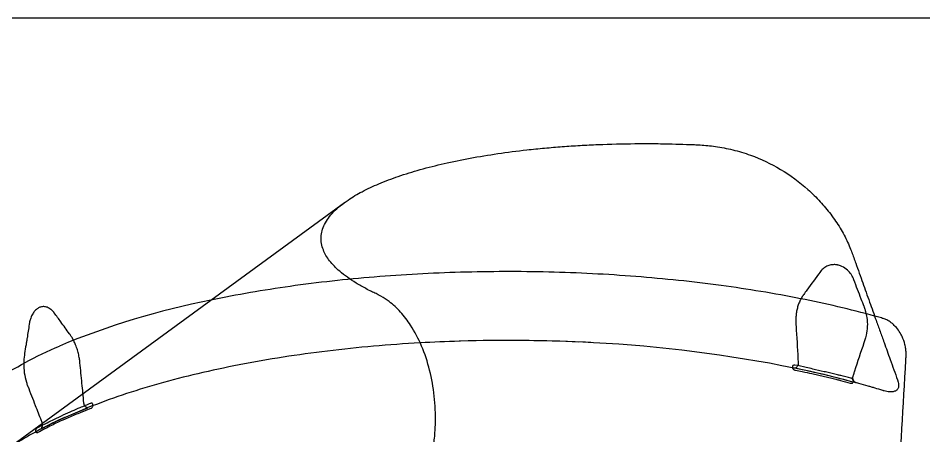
# Model space of a CAD drawing. Header units: millimetres. Extents: x 0 to 1863, y -681 to 0.
# Drawn here: x 185.7 to 373.4, y -86.5 to 0 of the extents above; entities that cross this region are included whole.
import ezdxf

# ---------------------------------------------------------------- set-up
doc = ezdxf.new("R2010")
doc.units = ezdxf.units.MM
doc.header["$MEASUREMENT"] = 0
doc.layers.add('Make2D$hidden$lines', color=7, linetype='Continuous', true_color=0xffffff)
doc.layers.add('Make2D$visible$lines', color=178, linetype='Continuous', true_color=0x000000)

msp = doc.modelspace()

# ---------------------------------------------------------------- linework, layer by layer
at = {"layer": 'Make2D$hidden$lines'}
for p, q in [((195.04, -82.84), (200.19, -80.64)), ((195.35, -82.67), (200.17, -80.65)), ((195.04, -82.84), (190.77, -84.92))]:
    msp.add_line(p, q, dxfattribs=at)
for centre, radius, start, end in [((287.01, -405.48), 338.74, 87.4962, 91.0642), ((346.54, -72.24), 0.428, 78.1991, 197.426), ((235.41, -170.16), 96.23, 114.5977, 117.9973), ((222.38, -146.88), 69.56, 117.5363, 125.5276), ((230.18, -160.98), 85.67, 117.7938, 117.8036)]:
    msp.add_arc(centre, radius, start, end, dxfattribs=at)
for points, knots in [([(363.16, -61.69), (358.1, -60.3), (347.55, -57.85), (331.03, -55.15), (313.6, -53.33), (295.6, -52.42), (277.5, -52.46), (259.61, -53.43), (242.33, -55.33), (231.09, -57.25), (225.66, -58.38)], [0, 0, 0, 0, 6.670847, 13.755633, 21.259856, 28.928989, 36.659459, 44.250427, 51.690939, 58.739899, 58.739899, 58.739899, 58.739899]), ([(359.25, -75.49), (359.04, -75.38), (358.7, -75), (358.62, -74.44), (358.69, -74.14), (358.75, -73.96), (358.87, -73.61), (359.63, -71.3), (360.43, -68.85), (361.19, -66.57), (361.35, -66.07), (361.58, -65.26), (361.77, -63.84), (361.68, -62.19), (361.41, -60.96), (361.21, -60.32), (361.11, -60.05), (361.06, -59.92), (360.82, -59.29), (360.08, -57.36), (359.34, -55.46), (358.79, -54.01), (358.68, -53.75), (358.49, -53.36), (358.07, -52.68), (357.3, -51.87), (356.38, -51.34), (355.73, -51.15), (355.29, -51.06), (354.85, -51.02), (354.31, -51.06), (353.89, -51.14), (353.46, -51.29), (353.05, -51.48), (352.65, -51.74), (352.3, -52.03), (352.07, -52.29), (351.92, -52.47), (350.95, -53.78), (349.8, -55.36), (348.65, -56.95), (348.39, -57.32), (348.29, -57.46), (348.13, -57.7), (347.87, -58.15), (347.62, -58.66), (347.41, -59.18), (347.22, -59.73), (347.03, -60.47), (346.88, -61.4), (346.82, -62.26), (346.83, -62.83), (346.87, -63.59), (347.04, -66.34), (347.19, -69.11), (347.32, -71.37), (347.32, -71.42), (347.32, -71.48), (347.32, -71.65), (347.26, -71.92), (347.09, -72.21), (346.83, -72.41), (346.63, -72.46), (346.53, -72.46)], [0, 0, 0, 0, 0.302548, 0.618423, 0.685402, 0.691944, 0.868583, 1.15504, 3.781442, 4.146825, 4.200043, 4.448645, 5.222248, 6.010441, 6.533807, 6.82792, 6.862014, 6.89859, 7.007413, 7.719351, 9.517397, 9.602579, 9.690151, 9.880375, 10.153023, 10.697734, 11.292348, 11.475071, 11.558516, 11.861897, 12.040872, 12.236116, 12.416695, 12.614157, 12.812721, 13.009954, 13.196271, 13.253645, 13.307815, 15.265411, 15.739739, 15.795261, 15.84443, 15.964764, 16.149008, 16.510473, 16.68511, 16.861209, 17.254744, 17.653449, 18.050614, 18.350483, 18.377384, 19.018309, 21.857496, 21.896836, 21.901273, 21.920912, 21.970264, 22.121029, 22.264728, 22.398191, 22.524145, 22.524145, 22.524145, 22.524145]), ([(200.17, -80.65), (200.09, -80.67), (199.9, -80.66), (199.73, -80.54), (199.59, -80.39), (199.5, -80.24), (199.42, -80.04), (199.37, -79.87), (199.35, -79.74), (199.21, -78.32), (198.94, -75.54), (198.66, -72.73), (198.5, -71.03), (198.4, -70.39), (198.22, -69.46), (197.93, -68.43), (197.58, -67.5), (197.3, -66.92), (197.18, -66.68)], [0, 0, 0, 0, 0.104621, 0.226232, 0.262099, 0.369432, 0.448277, 0.530697, 0.590767, 0.617028, 2.345871, 4.144355, 4.197206, 4.51838, 4.963591, 5.406197, 5.882761, 6.222109, 6.222109, 6.222109, 6.222109]), ([(269.01, -67.24), (265.77, -67.42), (259.37, -67.88), (246.82, -69.18), (234.68, -71.05), (223.05, -73.54), (214.96, -75.62), (207.36, -77.95), (202.52, -79.72), (200.19, -80.64)], [0, 0, 0, 0, 4.113346, 8.164316, 16.023579, 19.72104, 23.269307, 26.635192, 29.820114, 29.820114, 29.820114, 29.820114]), ([(186.87, -71.47), (186.86, -72.14), (186.95, -73.46), (187.29, -75.02), (187.6, -75.91), (188.22, -77.51), (189.15, -79.89), (190.11, -82.36), (190.57, -83.54), (190.64, -83.71), (190.67, -83.84), (190.7, -84.01), (190.71, -84.25), (190.69, -84.46), (190.63, -84.72), (190.51, -84.97), (190.33, -85.14), (190.24, -85.19)], [0, 0, 0, 0, 0.849488, 1.680188, 2.021732, 2.049638, 3.855322, 5.270118, 5.422912, 5.463253, 5.504262, 5.589573, 5.685296, 5.803872, 5.859145, 6.020235, 6.159975, 6.159975, 6.159975, 6.159975]), ([(358.72, -75.34), (358.72, -75.32), (358.75, -75.25), (358.75, -75.12), (358.72, -74.99), (358.67, -74.87), (358.61, -74.77), (358.51, -74.66), (358.41, -74.6), (358.3, -74.56), (357.57, -74.37), (356.63, -74.13), (355.51, -73.86), (354.72, -73.68), (353.78, -73.46), (352.27, -73.1), (350.67, -72.72), (348.66, -72.26), (347.41, -71.98), (346.63, -71.82)], [0, 0, 0, 0, 0.027454, 0.098298, 0.152885, 0.205482, 0.25304, 0.307114, 0.39316, 0.405449, 0.445833, 1.357084, 1.639747, 1.905538, 2.385659, 2.868234, 3.876476, 4.474622, 5.49495, 5.49495, 5.49495, 5.49495]), ([(195.06, -83.18), (195.88, -82.8), (197.12, -82.25), (199.05, -81.47), (200.17, -81.03), (200.89, -80.75), (200.96, -80.7), (201.07, -80.59), (201.17, -80.4), (201.22, -80.16), (201.2, -79.95), (201.13, -79.83), (201.08, -79.77), (201.03, -79.74), (200.98, -79.71), (200.91, -79.7), (200.85, -79.71), (200.78, -79.73), (199.99, -80.04), (198.67, -80.59), (196.78, -81.42), (195.62, -81.93), (195.01, -82.2)], [0, 0, 0, 0, 1.154147, 1.719551, 2.656917, 2.676478, 2.705403, 2.765959, 2.869973, 2.976039, 3.073228, 3.1277, 3.150006, 3.176597, 3.200778, 3.224794, 3.265838, 3.27571, 3.325068, 4.344023, 5.089709, 5.947895, 5.947895, 5.947895, 5.947895]), ([(195.06, -83.18), (194.25, -83.54), (192.47, -84.39), (190.72, -85.32), (189.74, -85.85), (189.69, -85.87), (189.65, -85.87), (189.61, -85.87), (189.56, -85.85), (189.53, -85.83), (189.48, -85.79), (189.42, -85.68), (189.38, -85.47), (189.41, -85.2), (189.5, -84.96), (189.61, -84.83), (189.72, -84.77), (189.85, -84.7), (190.14, -84.55), (190.78, -84.22), (191.84, -83.7), (193.32, -82.99), (194.41, -82.48), (195.01, -82.2)], [0, 0, 0, 0, 1.124968, 2.498299, 2.523783, 2.541382, 2.560906, 2.578268, 2.595749, 2.618649, 2.6332, 2.676798, 2.779096, 2.89677, 3.010791, 3.102474, 3.112759, 3.165718, 3.288611, 3.535068, 4.073188, 4.787941, 5.616446, 5.616446, 5.616446, 5.616446])]:
    msp.add_open_spline(points, degree=3, knots=knots, dxfattribs=at)
at = {"layer": 'Make2D$visible$lines'}
for p, q in [((181.75, -90.42), (253.3, -38.2)), ((277.36, -66.88), (277.11, -66.89))]:
    msp.add_line(p, q, dxfattribs=at)
msp.add_lwpolyline([(0, -366.69), (553.69, -366.69), (553.69, 0), (0, 0)], close=True, dxfattribs=at)
for centre, radius, start, end in [((257.86, -221.25), 166.02, 101.183, 112.5194), ((286.78, -385.07), 318.33, 91.7403, 93.2009), ((287.16, -392.92), 326.19, 87.2702, 91.7219), ((286.26, -427.15), 360.43, 87.0351, 87.386), ((290.33, -350.45), 283.61, 78.5722, 87.0552), ((307.08, -266.54), 198.05, 74.7248, 78.5104), ((304.06, -279.28), 211.14, 75.3557, 78.3979)]:
    msp.add_arc(centre, radius, start, end, dxfattribs=at)
for points, knots in [([(251.22, -148.61), (251.73, -148.14), (252.4, -147.35), (253.09, -146.15), (253.38, -145.48), (253.51, -145.11), (253.63, -144.75), (254.49, -142.2), (257.19, -134.2), (262.04, -119.82), (266.59, -106.35), (269.35, -98.16), (269.86, -96.65), (269.98, -96.31), (270.31, -95.28), (270.94, -93.13), (271.58, -90.11), (272.02, -86.92), (272.2, -83.95), (272.18, -81.04), (271.9, -77.36), (271.11, -72.91), (269.47, -67.96), (267.37, -63.92), (265.05, -60.84), (262.93, -58.85), (261.29, -57.77), (260.21, -57.19), (259.54, -56.89), (258.69, -56.48), (257.45, -55.85), (255.77, -54.9), (253.94, -53.71), (252.05, -52.24), (250.54, -50.72), (249.48, -49.17), (248.9, -47.98), (248.53, -46.7), (248.44, -45.34), (248.66, -43.98), (249.18, -42.64), (249.99, -41.33), (251.09, -40.05), (252.46, -38.81), (254.41, -37.37), (257.08, -35.81), (260.57, -34.19), (264.59, -32.68), (269.1, -31.29), (274.07, -30.04), (279.44, -28.94), (285.16, -28.01), (290.31, -27.35), (294.77, -26.89), (298.45, -26.59), (302.15, -26.34), (307.16, -26.1), (312.24, -25.97), (317.36, -25.97), (320.92, -26.03), (323.75, -26.11), (325.68, -26.19), (327.67, -26.27), (330.33, -26.54), (333.82, -27.21), (338.44, -28.6), (343.82, -31.15), (348.56, -34.63), (351.88, -37.92), (353.76, -40.16), (355.08, -42.01), (356.01, -43.45), (356.84, -44.9), (357.58, -46.37), (358.07, -47.53), (358.33, -48.22), (358.68, -49.18), (359.2, -50.65), (359.97, -52.78), (360.69, -54.79), (361.4, -56.79), (362.1, -58.74), (362.8, -60.68), (363.52, -62.7), (364.29, -64.85), (365.26, -67.56), (366.46, -70.91), (367.41, -73.55), (367.94, -75.03), (368.02, -75.27), (368.09, -75.56), (368.14, -75.91), (368.13, -76.18), (368.09, -76.46), (367.99, -76.7), (367.83, -76.93), (367.61, -77.13), (367.31, -77.27), (366.84, -77.38), (366.1, -77.39), (365.4, -77.25), (364.95, -77.12), (364.33, -76.93), (363.54, -76.7), (362.54, -76.4), (361.43, -76.08), (360.38, -75.79), (359.52, -75.55), (359.3, -75.49), (359.25, -75.49)], [0, 0, 0, 0, 0.879794, 1.313252, 1.753681, 1.807222, 1.810834, 2.239031, 5.224826, 12.533105, 21.532345, 23.288214, 23.519496, 23.552725, 23.755807, 24.885647, 26.401542, 27.670993, 28.982849, 30.17829, 31.363741, 33.672592, 35.911311, 37.974382, 39.436246, 40.793696, 41.656347, 41.922569, 42.348917, 42.591797, 43.122793, 44.121209, 45.036613, 45.892984, 47.171053, 47.743451, 48.271812, 48.854426, 49.42558, 49.99547, 50.588361, 51.237953, 51.948022, 52.729291, 53.588972, 55.024635, 56.652104, 58.468414, 60.479232, 62.653832, 64.982587, 67.439436, 70.01248, 71.58662, 73.140895, 74.705003, 76.287097, 79.524311, 81.155045, 82.791351, 84.054279, 84.754317, 85.246218, 86.589138, 88.140829, 89.766615, 92.699871, 95.681196, 97.201213, 98.637851, 99.385834, 100.100079, 100.80883, 101.506337, 102.186141, 102.411148, 102.449386, 103.477403, 104.403425, 105.325753, 106.189078, 107.102796, 107.957117, 108.800424, 109.831217, 110.86105, 112.46467, 114.35518, 114.422165, 114.458335, 114.683166, 114.793432, 114.905874, 115.029489, 115.153895, 115.234834, 115.383645, 115.526102, 115.652962, 115.988337, 116.463397, 116.558362, 116.581895, 117.286286, 117.599496, 117.910989, 118.759033, 118.986352, 119.044242, 119.044242, 119.044242, 119.044242]), ([(197.18, -66.68), (197.11, -66.54), (196.94, -66.24), (196.71, -65.86), (196.54, -65.62), (196.43, -65.47), (195.79, -64.58), (194.7, -63.08), (193.62, -61.6), (193.09, -60.89), (192.93, -60.71), (192.75, -60.51), (192.46, -60.27), (192.14, -60.04), (191.76, -59.87), (191.41, -59.76), (191.06, -59.72), (190.7, -59.74), (190.38, -59.81), (190.07, -59.93), (189.78, -60.09), (189.37, -60.39), (189.02, -60.78), (188.71, -61.24), (188.5, -61.65), (188.33, -62.07), (188.19, -62.5), (188.11, -62.85), (188.05, -63.16), (187.88, -64.27), (187.68, -65.52), (187.46, -66.94), (187.29, -68), (187.14, -68.88), (187.03, -69.59), (186.92, -70.26), (186.88, -70.89), (186.87, -71.47)], [0, 0, 0, 0, 0.197419, 0.441072, 0.56028, 0.576799, 0.677535, 1.950358, 2.932189, 3.005455, 3.081275, 3.232069, 3.348612, 3.561207, 3.72315, 3.879347, 4.030781, 4.167755, 4.333596, 4.450781, 4.59186, 4.754077, 5.094702, 5.253972, 5.453359, 5.6782, 5.835889, 6.023354, 6.139061, 6.228595, 7.455171, 7.752212, 8.049359, 8.820567, 8.890029, 8.958572, 9.690597, 9.690597, 9.690597, 9.690597]), ([(367.99, -99.18), (368.53, -89.71), (369.09, -79.98), (369.66, -70.21), (369.68, -69.71), (369.68, -69.34), (369.65, -68.89), (369.59, -68.31), (369.4, -67.3), (368.97, -66.07), (368.27, -64.82), (367.29, -63.56), (366.12, -62.65), (365.15, -62.26), (364.68, -62.12), (364.09, -61.95), (363.54, -61.8), (363.16, -61.69)], [0, 0, 0, 0, 12.048692, 12.386014, 12.439858, 12.686925, 12.851915, 13.018231, 13.427142, 14.154909, 14.664277, 15.242862, 16.17848, 16.515552, 16.572792, 16.792425, 17.297276, 17.297276, 17.297276, 17.297276]), ([(218.3, -127.99), (215.08, -127.17), (209, -125.46), (200.36, -122.51), (192.62, -119.29), (185.75, -115.77), (179.89, -112.02), (175.13, -108.07), (171.54, -103.96), (169.15, -99.72), (168.19, -96.06), (168.1, -93.19), (168.43, -90.31), (169.67, -86.69), (172.39, -82.53), (176.25, -78.53), (181.27, -74.7), (187.35, -71.08), (191.87, -68.93), (194.27, -67.89)], [0, 0, 0, 0, 4.223504, 8.02516, 11.595003, 14.874546, 17.823562, 20.420479, 22.721566, 24.725062, 26.566668, 27.481791, 28.361317, 30.250923, 32.293889, 34.642647, 37.290399, 40.298516, 43.633414, 43.633414, 43.633414, 43.633414]), ([(346.13, -72.37), (346.14, -72.4), (346.15, -72.45), (346.19, -72.53), (346.23, -72.6), (346.32, -72.71), (346.43, -72.79), (346.54, -72.83), (346.58, -72.84), (346.63, -72.85), (347.17, -72.96), (348.34, -73.2), (349.88, -73.52), (351.32, -73.83), (352.5, -74.11), (353.69, -74.39), (354.64, -74.63), (355.44, -74.84), (356.52, -75.12), (357.48, -75.38), (358.21, -75.58), (358.37, -75.62), (358.57, -75.59), (358.69, -75.43), (358.72, -75.34)], [0, 0, 0, 0, 0.033948, 0.07191, 0.108105, 0.14292, 0.252013, 0.276404, 0.285038, 0.303878, 0.346061, 0.980524, 1.830598, 2.334774, 2.855268, 3.374061, 3.890983, 4.104389, 4.42374, 5.300647, 5.3751, 5.385952, 5.502016, 5.619721, 5.619721, 5.619721, 5.619721])]:
    msp.add_open_spline(points, degree=3, knots=knots, dxfattribs=at)

doc.saveas('drawing.dxf')
